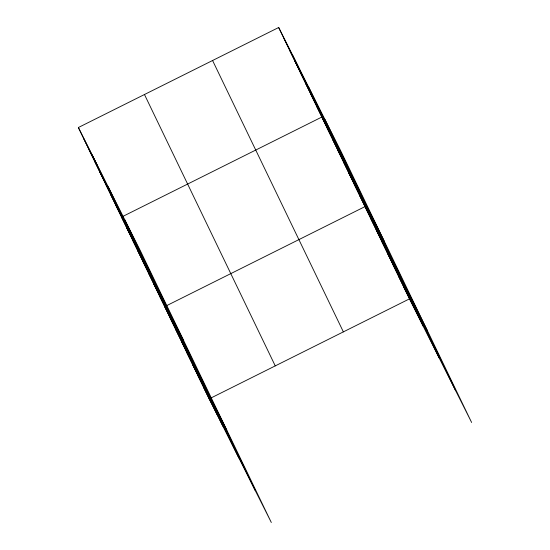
<?xml version="1.0" encoding="UTF-8"?>
<svg xmlns="http://www.w3.org/2000/svg" width="550" height="550" viewBox="0 0 550 550"><rect width="100%" height="100%" fill="white"/><g stroke="black" fill="none" stroke-linecap="round" stroke-linejoin="round"><path stroke-width="0.82" d="M78.368 127.524L140.539 251.13L271.322 522.5L209.158 398.894L78.368 127.524L278.678 27.5L340.842 151.106L471.632 422.476L409.461 298.87L278.678 27.5M209.158 398.894L409.461 298.87M284.068 38.693L297.825 66.048M289.465 49.885L303.222 77.241M294.862 61.084L308.619 88.433M300.259 72.277L314.016 99.626M305.649 83.469L319.406 110.825M311.046 94.662L324.803 122.017M316.442 105.861L330.199 133.21M384.003 240.659L321.832 117.054L121.529 217.071L183.693 340.684M327.229 128.246L340.986 155.595M332.626 139.439L346.383 166.794M338.023 150.631L351.78 177.987M343.413 161.831L357.17 189.179M348.81 173.023L362.567 200.372M354.207 184.216L367.964 211.571M359.604 195.408L373.354 222.764M427.164 330.213L364.994 206.607L164.691 306.625L226.854 430.231M370.556 218.137L384.312 245.492M376.111 229.673L389.868 257.022M381.672 241.202L395.429 268.558M387.228 252.739L400.984 280.087M392.789 264.268L406.546 291.624M398.344 275.804L412.101 303.153M403.906 287.341L417.663 314.689M83.765 138.717L97.522 166.066M89.155 149.909L102.912 177.258M94.552 161.102L108.309 188.458M99.949 172.294L113.706 199.65M105.346 183.494L119.103 210.843M110.736 194.686L124.493 222.035M116.132 205.879L129.889 233.234M126.926 228.271L140.676 255.619M132.316 239.463L146.073 266.812M137.713 250.656L151.47 278.004M143.11 261.848L156.867 289.204M148.5 273.041L162.257 300.396M153.897 284.24L167.654 311.589M159.294 295.433L173.051 322.781M170.246 318.161L184.002 345.51M175.808 329.691L189.564 357.046M181.363 341.227L195.119 368.576M186.924 352.756L200.681 380.112M192.479 364.293L206.236 391.641M198.041 375.829L211.798 403.178M203.596 387.358L217.353 414.714M324.871 119.343L455.654 390.713M308.406 86.618L439.196 357.988M292.435 54.849L423.218 326.226M212.575 60.507L343.365 331.877M144.471 94.517L275.254 365.888M124.561 219.367L255.351 490.737M108.103 186.636L238.886 458.006M92.125 154.873L222.915 426.243"/></g></svg>
